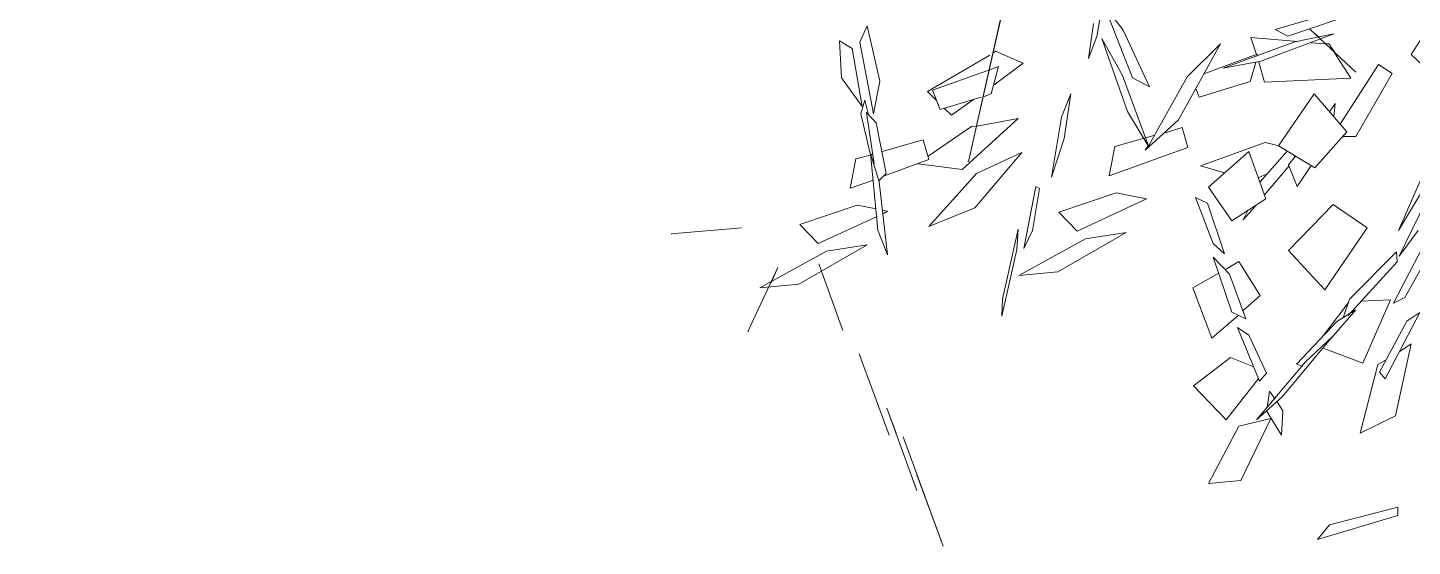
# Model space of a CAD drawing. Header units: metres. Extents: x 42 to 199, y -121 to 268.
# Drawn here: x 97.208 to 98.023, y -52.175 to -51.87 of the extents above; entities that cross this region are included whole.
import ezdxf

# ---------------------------------------------------------------- set-up
doc = ezdxf.new("R2010")
doc.units = ezdxf.units.M
doc.header["$LTSCALE"] = 0.3
doc.layers.get('0').update_dxf_attribs({"color": 8})
doc.layers.add('A-LANDSCAPE', color=8, linetype='Continuous', lineweight=5)
doc.layers.add('DA HOUSE ARCH LAYOUT', color=8, linetype='Continuous', lineweight=9)

# ---------------------------------------------------------------- blocks, each defined once
blk = doc.blocks.new('MUSTER_0')
at = {"color": 8, "linetype": 'Continuous', "transparency": 33554585}
for p, q in [((5.7638, -0.6818), (5.7638, -0.6818)), ((5.6598, -0.7358), (5.6598, -0.7358)), ((5.8288, -0.7253), (5.8288, -0.7253)), ((5.8903, -0.7353), (5.8903, -0.7353)), ((5.9993, -0.7658), (5.9993, -0.7658)), ((5.8113, -0.7838), (5.8113, -0.7838)), ((6.1068, -0.8063), (6.1068, -0.8063)), ((5.8793, -0.8188), (5.8793, -0.8188)), ((5.7078, -0.8393), (5.7078, -0.8393)), ((5.7478, -0.8353), (5.7478, -0.8353)), ((6.0218, -0.8358), (6.0218, -0.8358)), ((5.7723, -0.8678), (5.7723, -0.8678)), ((5.8643, -0.8778), (5.8643, -0.8778)), ((5.7803, -0.8888), (5.7803, -0.8888)), ((6.0158, -0.8833), (6.0158, -0.8833)), ((6.1353, -0.8868), (6.1353, -0.8868)), ((5.7433, -0.9168), (5.7433, -0.9168)), ((5.9033, -0.9303), (5.9033, -0.9303)), ((5.6948, -0.9388), (5.6948, -0.9388)), ((5.9903, -0.9373), (5.9903, -0.9373)), ((5.8728, -0.9468), (5.8728, -0.9468)), ((5.8033, -0.9608), (5.8033, -0.9608)), ((5.8508, -1.0043), (5.8508, -1.0043)), ((5.7563, -1.0328), (5.7563, -1.0328))]:
    blk.add_line(p, q, dxfattribs=at)
blk = doc.blocks.new('02PTRX29')
at = {"color": 8, "linetype": 'Continuous', "transparency": 33554572}
for p, q in [((0.0296, -0.14725), (0.07628, -0.35359)), ((0.07628, -0.35359), (0.02998, -0.14725)), ((0.04194, -0.32019), (0.03966, -0.30678)), ((-0.02865, -0.31348), (-0.00911, -0.32006)), ((-0.00569, -0.31829), (-0.02144, -0.31374)), ((0.04004, -0.31184), (0.03245, -0.33119)), ((0.03492, -0.31842), (0.04004, -0.31184)), ((-0.01499, -0.31816), (-0.02733, -0.32968)), ((-0.00911, -0.32006), (-0.00569, -0.31829)), ((0.02789, -0.3336), (0.03492, -0.31842)), ((0.04289, -0.31665), (0.04421, -0.32601)), ((0.1, -0.33208), (0.10342, -0.31728)), ((0.10342, -0.31728), (0.10532, -0.32171)), ((-0.04535, -0.31994), (-0.04213, -0.325)), ((-0.02163, -0.32424), (-0.02011, -0.32209)), ((-0.0019, -0.32677), (-0.02144, -0.31943)), ((-0.02144, -0.31943), (-0.01101, -0.32158)), ((-0.02011, -0.32209), (-0.01917, -0.32209)), ((-0.01917, -0.32209), (-0.01537, -0.32183)), ((-0.01746, -0.32031), (-0.01651, -0.31956)), ((-0.01177, -0.32145), (0.00076, -0.32044)), ((-0.01101, -0.32158), (0.00816, -0.32866)), ((0.00076, -0.32044), (-0.00076, -0.325)), ((0.01784, -0.33094), (0.00892, -0.32209)), ((0.00892, -0.32209), (0.02011, -0.34245)), ((0.04061, -0.32069), (0.03378, -0.34018)), ((0.04061, -0.32069), (0.03511, -0.33056)), ((0.04194, -0.32019), (0.04421, -0.32601)), ((0.10532, -0.32171), (0.10171, -0.34081)), ((0.11082, -0.32133), (0.1074, -0.32335)), ((0.11082, -0.32133), (0.11025, -0.33119)), ((-0.04213, -0.325), (-0.04535, -0.32803)), ((-0.026, -0.33132), (-0.02163, -0.32449)), ((-0.02163, -0.32449), (-0.02163, -0.32424)), ((-0.00076, -0.325), (-0.00095, -0.32487)), ((-0.00095, -0.32487), (-0.00095, -0.32538)), ((0.01309, -0.33006), (-0.00095, -0.32487)), ((0.06907, -0.32411), (0.06167, -0.32727)), ((0.06907, -0.32411), (0.06983, -0.32474)), ((0.08729, -0.33486), (0.07059, -0.32512)), ((0.1074, -0.32335), (0.10475, -0.33891)), ((-0.037, -0.33006), (-0.0334, -0.32765)), ((-0.0334, -0.32765), (-0.02315, -0.34359)), ((-0.00133, -0.32702), (-0.00285, -0.33233)), ((0.00816, -0.32866), (-0.0019, -0.32677)), ((0.00095, -0.33221), (-0.00057, -0.32715)), ((0.06167, -0.32727), (0.06945, -0.33309)), ((0.07021, -0.3355), (0.06831, -0.32816)), ((0.06831, -0.32816), (0.07059, -0.32904)), ((0.07059, -0.32904), (0.07078, -0.32917)), ((0.07078, -0.32917), (0.07097, -0.32917)), ((0.07097, -0.32917), (0.07135, -0.3293)), ((0.07135, -0.3293), (0.08596, -0.33448)), ((-0.02733, -0.34688), (-0.037, -0.33006)), ((-0.00285, -0.33233), (-0.026, -0.33132)), ((0.01461, -0.33638), (0.00095, -0.33221)), ((0.02808, -0.34928), (0.01784, -0.33094)), ((0.03245, -0.33119), (0.02789, -0.3336)), ((0.02808, -0.34966), (0.03511, -0.33056)), ((0.1, -0.33208), (0.10171, -0.34081)), ((0.11025, -0.33119), (0.10475, -0.33891)), ((-0.01613, -0.3355), (-0.02486, -0.34562)), ((-0.00664, -0.34941), (-0.01613, -0.3355)), ((0.01461, -0.33638), (0.01537, -0.33423)), ((0.04896, -0.3355), (0.05067, -0.34739)), ((0.04896, -0.3355), (0.05142, -0.34169)), ((0.07021, -0.3355), (0.0723, -0.33625)), ((0.0723, -0.33625), (0.07249, -0.33625)), ((0.07287, -0.33638), (0.08387, -0.33967)), ((0.07496, -0.33701), (0.08084, -0.34119)), ((0.08387, -0.33967), (0.08596, -0.33448)), ((0.08482, -0.33727), (0.08729, -0.33486)), ((-0.02182, -0.33803), (-0.0203, -0.3403)), ((-0.02144, -0.34157), (-0.02182, -0.33803)), ((0.03378, -0.34018), (0.02808, -0.34966)), ((0.08274, -0.33942), (0.08084, -0.34119)), ((0.10361, -0.34043), (0.10095, -0.34321)), ((0.10361, -0.34043), (0.10152, -0.35422)), ((0.10399, -0.33714), (0.10304, -0.34106)), ((0.10513, -0.34081), (0.10399, -0.33714)), ((0.02011, -0.34245), (0.02903, -0.35055)), ((0.05142, -0.34169), (0.05408, -0.35776)), ((0.07799, -0.35574), (0.063, -0.34207)), ((0.063, -0.34207), (0.07401, -0.3441)), ((0.07401, -0.3441), (0.0742, -0.3441)), ((0.07552, -0.34422), (0.07439, -0.3441)), ((0.07552, -0.34422), (0.0871, -0.35219)), ((0.0983, -0.35675), (0.10095, -0.34321)), ((0.10513, -0.34081), (0.10247, -0.35182)), ((-0.02391, -0.34688), (-0.02733, -0.34688)), ((-0.01632, -0.35523), (-0.02486, -0.34562)), ((0.01765, -0.34979), (0.01917, -0.34448)), ((0.02372, -0.34587), (0.01917, -0.34448)), ((0.02676, -0.34663), (0.03719, -0.34954)), ((0.05408, -0.35776), (0.05067, -0.34739)), ((0.08843, -0.34777), (0.08691, -0.35308)), ((0.09943, -0.35093), (0.08843, -0.34777)), ((-0.01632, -0.35523), (-0.00664, -0.34941)), ((-0.00892, -0.3508), (-0.00171, -0.35903)), ((-0.00304, -0.34853), (-0.00683, -0.34941)), ((-0.00323, -0.36358), (0.00133, -0.35093)), ((-0.00304, -0.34853), (0.01423, -0.35472)), ((0.00133, -0.35093), (0.01214, -0.36042)), ((0.03871, -0.35738), (0.01765, -0.34979)), ((0.02903, -0.35055), (0.02827, -0.34941)), ((0.03719, -0.34954), (0.03871, -0.35738)), ((0.06205, -0.35118), (0.07458, -0.36598)), ((0.0742, -0.35675), (0.06205, -0.35118)), ((0.10247, -0.35144), (0.10019, -0.35903)), ((0.10057, -0.37193), (0.10247, -0.35144)), ((0.1019, -0.35169), (0.10228, -0.35169)), ((0.10228, -0.35169), (0.10228, -0.35182)), ((0.10228, -0.35182), (0.10646, -0.35283)), ((-0.04668, -0.35397), (-0.03871, -0.37206)), ((-0.01537, -0.3546), (-0.01158, -0.36029)), ((-0.01158, -0.36029), (-0.0093, -0.35447)), ((-0.0093, -0.35447), (-0.0112, -0.35219)), ((-0.01101, -0.35207), (-0.01082, -0.3527)), ((-0.00285, -0.36244), (-0.00949, -0.35472)), ((0.01423, -0.35472), (0.00778, -0.35662)), ((0.07628, -0.35359), (0.07647, -0.35359)), ((0.08976, -0.35422), (0.07799, -0.35574)), ((0.09905, -0.35751), (0.08691, -0.35308)), ((0.10797, -0.36067), (0.10646, -0.35283)), ((-0.00133, -0.35789), (-0.00342, -0.357)), ((0.0742, -0.35675), (0.08691, -0.37092)), ((0.10019, -0.35903), (0.09792, -0.37851)), ((0.0983, -0.35675), (0.10019, -0.35865)), ((0.10797, -0.36067), (0.10171, -0.35852)), ((-0.0389, -0.37889), (-0.04801, -0.36029)), ((-0.03871, -0.37206), (-0.04516, -0.3613)), ((0.00588, -0.3694), (0.01214, -0.36042)), ((0.03681, -0.36194), (0.02865, -0.36358)), ((0.05218, -0.36712), (0.03681, -0.36194)), ((0.05731, -0.3608), (0.05826, -0.36029)), ((0.05731, -0.3608), (0.05921, -0.37206)), ((0.05826, -0.36029), (0.06148, -0.37686)), ((-0.03036, -0.3713), (-0.02125, -0.3651)), ((-0.0093, -0.37737), (-0.02125, -0.3651)), ((0.00588, -0.3694), (-0.00323, -0.36358)), ((-0.00038, -0.3656), (0.00285, -0.36915)), ((0.00778, -0.37825), (0.01233, -0.36472)), ((0.01556, -0.3632), (0.01082, -0.37547)), ((0.01233, -0.36472), (0.01556, -0.3632)), ((0.04725, -0.37218), (0.02865, -0.36358)), ((0.07458, -0.36598), (0.08691, -0.37092)), ((0.09792, -0.36687), (0.09924, -0.36662)), ((0.10095, -0.36624), (0.10608, -0.36522)), ((0.10608, -0.36522), (0.12145, -0.37041)), ((0.00285, -0.36915), (0.00171, -0.36687)), ((0.04725, -0.37218), (0.05218, -0.36712)), ((0.09792, -0.36687), (0.09905, -0.3675)), ((0.10076, -0.36826), (0.11651, -0.37547)), ((-0.05048, -0.37193), (-0.04042, -0.38989)), ((-0.03738, -0.39141), (-0.04839, -0.37041)), ((-0.04402, -0.37206), (-0.0389, -0.37889)), ((-0.03036, -0.3713), (-0.01898, -0.38787)), ((0.03416, -0.37256), (0.05237, -0.38306)), ((0.04497, -0.37421), (0.03416, -0.37256)), ((0.05921, -0.37206), (0.06148, -0.37686)), ((0.06718, -0.3904), (0.063, -0.37168)), ((0.06338, -0.37712), (0.063, -0.37168)), ((0.09792, -0.37851), (0.10057, -0.37193)), ((0.11651, -0.37547), (0.12145, -0.37041)), ((0.13701, -0.3713), (0.15579, -0.37294)), ((0.15579, -0.37294), (0.1556, -0.37294)), ((-0.03814, -0.37775), (-0.03833, -0.38041)), ((-0.02562, -0.3904), (-0.03814, -0.37775)), ((-0.01898, -0.38787), (-0.0093, -0.37737)), ((0.01082, -0.37547), (0.00778, -0.37825)), ((0.06281, -0.38407), (0.04497, -0.37421)), ((0.06338, -0.37712), (0.06736, -0.39495)), ((0.11424, -0.3775), (0.10342, -0.37585)), ((0.12164, -0.38635), (0.10342, -0.37585)), ((0.11424, -0.3775), (0.13207, -0.38736)), ((-0.03833, -0.38041), (-0.02524, -0.3947)), ((0.00398, -0.38028), (-0.00171, -0.38939)), ((0.00759, -0.38243), (0.00398, -0.38028)), ((0.00588, -0.39382), (0.01082, -0.37914)), ((0.01082, -0.37914), (0.00645, -0.38369)), ((0.11632, -0.38091), (0.10987, -0.39875)), ((0.00645, -0.38369), (0.00209, -0.39559)), ((0.01632, -0.38736), (0.0093, -0.38344)), ((0.05237, -0.38306), (0.06281, -0.38407)), ((0.12733, -0.38192), (0.1353, -0.399)), ((0.12904, -0.38597), (0.12733, -0.38192)), ((0.0112, -0.40077), (0.01632, -0.38736)), ((0.13207, -0.38736), (0.12164, -0.38635)), ((-0.04042, -0.38989), (-0.03738, -0.39141)), ((-0.02922, -0.40748), (-0.03662, -0.39053)), ((-0.02865, -0.39091), (-0.03662, -0.39053)), ((-0.02391, -0.39533), (-0.02562, -0.3904)), ((-0.02543, -0.39116), (-0.0186, -0.40014)), ((0.00285, -0.39344), (-0.00171, -0.38939)), ((0.06718, -0.3904), (0.06736, -0.39495)), ((-0.03511, -0.41165), (-0.0444, -0.39394)), ((-0.0444, -0.39394), (-0.04099, -0.39622)), ((-0.04099, -0.39622), (-0.03359, -0.40988)), ((-0.0222, -0.39635), (-0.02733, -0.39318)), ((-0.02733, -0.39318), (-0.02087, -0.40065)), ((0.00209, -0.39559), (0.00588, -0.39382)), ((0.00417, -0.3947), (0.0112, -0.40077)), ((-0.01139, -0.40773), (-0.0222, -0.39635)), ((-0.00152, -0.41229), (0.00436, -0.39799)), ((0.00436, -0.39799), (0.00133, -0.40001)), ((0.10987, -0.39875), (0.10987, -0.39862)), ((0.13511, -0.39888), (0.1353, -0.399)), ((-0.04213, -0.40229), (-0.03795, -0.42152)), ((-0.04213, -0.40229), (-0.03909, -0.40432)), ((-0.0186, -0.40343), (-0.02922, -0.40748)), ((-0.01385, -0.4071), (-0.02106, -0.40039)), ((-0.02106, -0.40039), (-0.00759, -0.41646)), ((0.00133, -0.40001), (-0.00342, -0.41013)), ((-0.03321, -0.40786), (-0.03549, -0.40647)), ((-0.00076, -0.42266), (-0.01385, -0.4071)), ((0.00626, -0.40596), (0, -0.40849)), ((0.01613, -0.41355), (0.00626, -0.40596)), ((0.10551, -0.40495), (0.09754, -0.42671)), ((0.10551, -0.40495), (0.10532, -0.40545)), ((-0.03359, -0.40988), (-0.03511, -0.41165)), ((-0.02846, -0.4262), (-0.03321, -0.40786)), ((-0.01309, -0.40824), (-0.01139, -0.40773)), ((-0.00342, -0.41013), (-0.00152, -0.41229)), ((-0.00133, -0.41153), (0.0074, -0.42266)), ((0.0074, -0.42266), (0.01613, -0.41355)), ((-0.00626, -0.41785), (-0.00778, -0.42026)), ((-0.00759, -0.41646), (-0.00076, -0.42266)), ((-0.00417, -0.41494), (-0.00569, -0.41709)), ((-0.00417, -0.41494), (-0.00361, -0.41937)), ((-0.02846, -0.4262), (-0.03795, -0.42152)), ((-0.0074, -0.42671), (-0.00778, -0.42026)), ((-0.00342, -0.42026), (-0.0074, -0.42671)), ((-0.00361, -0.42026), (-0.00342, -0.42026)), ((0.09811, -0.4195), (0.09014, -0.44151)), ((0.09811, -0.4195), (0.09564, -0.4262)), ((0.00398, -0.4243), (-0.00455, -0.42228)), ((-0.00455, -0.42228), (0.00342, -0.43885)), ((0.00398, -0.4243), (0.01214, -0.43961)), ((0.09905, -0.42266), (0.09754, -0.42671)), ((0.09374, -0.42721), (0.08311, -0.45644)), ((0.01214, -0.43961), (0.00342, -0.43885)), ((0.09014, -0.43733), (0.08311, -0.45644)), ((0.09014, -0.44151), (0.09108, -0.43898)), ((-0.03852, -0.44594), (-0.0203, -0.45074)), ((-0.03852, -0.44821), (-0.03852, -0.44594)), ((-0.01708, -0.45466), (-0.03852, -0.44821)), ((-0.01708, -0.45466), (-0.0203, -0.45074))]:
    blk.add_line(p, q, dxfattribs=at)
blk = doc.blocks.new('DA HOUSE ARCH LAYOUT')
at = {"layer": 'A-LANDSCAPE', "color": 8, "lineweight": 35, "transparency": 33554457}
for name, p, xscale, yscale, zscale, rotation in [('MUSTER_0', (1.86125, 11.96113), 0.6306893141900022, 0.6306893141900022, 0.6306893141900022, 251.0061319040827), ('02PTRX29', (0.78382, 9.45848), -2.203045860934945, 2.203045860934944, 2.203045860934944, 359.9999999999996)]:
    blk.add_blockref(name, p, dxfattribs=dict(at, xscale=xscale, yscale=yscale, zscale=zscale, rotation=rotation))

msp = doc.modelspace()

# ---------------------------------------------------------------- block references
at = {"layer": 'DA HOUSE ARCH LAYOUT'}
msp.add_blockref('DA HOUSE ARCH LAYOUT', (97.14618, -60.62802), dxfattribs=at)

doc.saveas('drawing.dxf')
